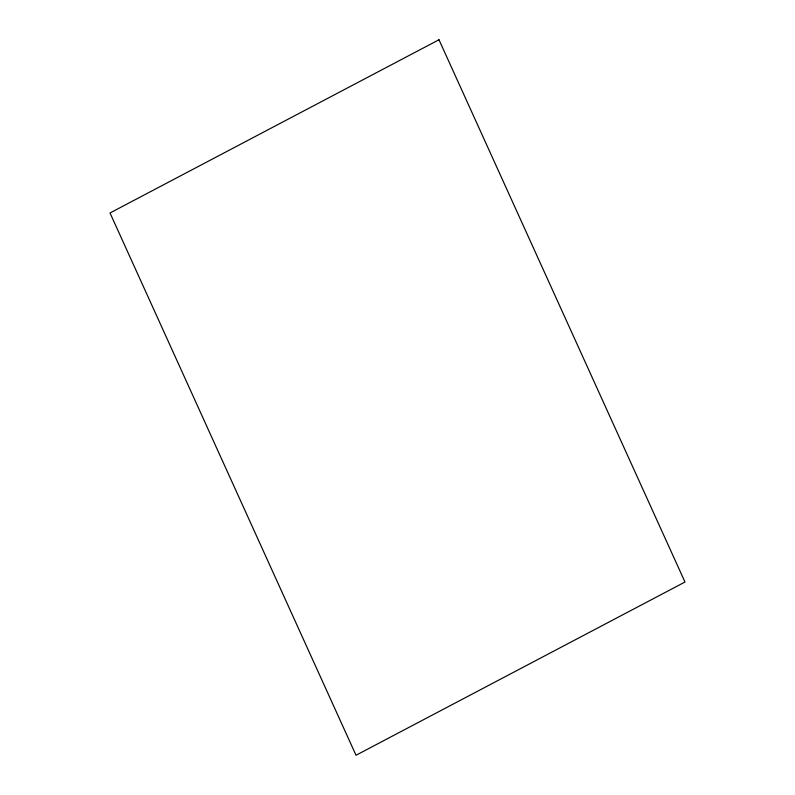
<?xml version="1.0" encoding="UTF-8"?>
<svg xmlns="http://www.w3.org/2000/svg" width="795" height="795" viewBox="0 0 795 795"><rect width="100%" height="100%" fill="white"/><g stroke="black" fill="none" stroke-linecap="round" stroke-linejoin="round"><path stroke-width="1.19" d="M438.989 39.75L110.018 212.971L356.011 755.25L684.982 582.029L438.989 39.75"/></g></svg>
